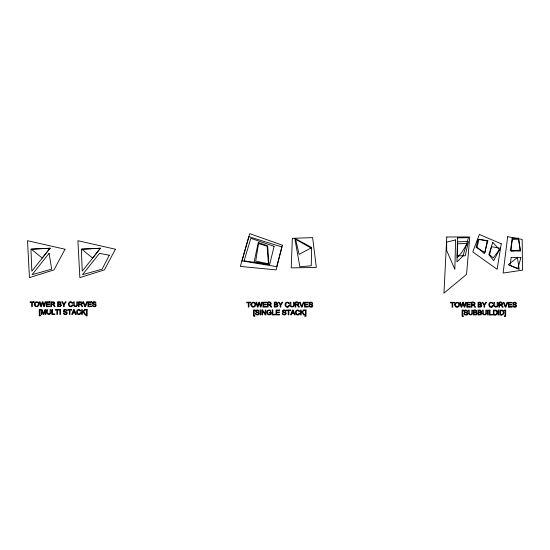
<?xml version="1.0" encoding="UTF-8"?>
<svg xmlns="http://www.w3.org/2000/svg" width="550" height="550" viewBox="0 0 550 550"><rect width="100%" height="100%" fill="white"/><g stroke="black" fill="none" stroke-linecap="round" stroke-linejoin="round"><path stroke-width="0.82" d="M34.444 303.71L34.416 303.992A3.96 3.96 0 0 0 34.402 304.288M251.068 304.129L251.034 304.411A3.96 3.96 0 0 0 251.027 304.707M454.85 304.246L454.816 304.528A3.96 3.96 0 0 0 454.809 304.824M259.222 302.864L260.384 307.079L261.002 307.079L262.343 302.204L261.69 302.204L260.686 306.398A13.172 13.172 0 0 0 260.301 304.673L259.607 302.204L258.83 302.204L257.682 306.398L256.733 302.204L256.073 302.204L257.366 307.079L258.026 307.079L259.201 302.789M462.976 302.954L461.808 307.196L461.147 307.196L459.855 302.321L460.515 302.321L461.464 306.515L462.612 302.321L463.389 302.321L464.09 304.789A13.172 13.172 0 0 1 464.475 306.515L465.472 302.321L466.125 302.321L464.784 307.196L464.166 307.196L462.997 302.961M505.773 305.91L505.526 306.659L504.006 302.321L503.305 302.321L505.196 307.196L505.856 307.196L507.767 302.321L507.107 302.321L505.787 305.862M49.864 313.548L50.036 313.087A3.63 3.63 0 0 0 50.091 312.4L50.098 309.588L50.744 309.588C53.24 315.893 44.385 316.044 46.908 309.588L47.554 309.588L47.685 313.376L48.73 313.961A1.567 1.567 0 0 0 49.782 313.72M76.532 305.745L76.704 305.284A3.63 3.63 0 0 0 76.759 304.597L76.766 301.785L77.406 301.785C79.901 308.165 71.053 308.186 73.576 301.785L74.222 301.785L74.353 305.573L75.398 306.157M293.15 306.164L293.322 305.704A3.63 3.63 0 0 0 293.377 305.016L293.384 302.204L294.03 302.204C296.512 308.488 287.684 308.681 290.194 302.204L290.84 302.204L290.971 305.993L292.016 306.577A1.567 1.567 0 0 0 293.067 306.336M471.549 314.084L471.721 313.624A3.63 3.63 0 0 0 471.776 312.936L471.783 310.124L472.429 310.124C474.98 316.518 466.056 316.532 468.593 310.124L469.239 310.124L469.37 313.913L470.415 314.497M485.547 314.084L485.726 313.624A3.63 3.63 0 0 0 485.774 312.936L485.781 310.124L486.427 310.124C488.971 316.525 480.04 316.518 482.591 310.124L483.237 310.124L483.374 313.913L484.413 314.497M496.932 306.281L497.104 305.821A3.63 3.63 0 0 0 497.159 305.133L497.166 302.321L497.812 302.321C500.328 308.66 491.473 308.77 493.976 302.321L494.622 302.321L494.752 306.109L495.797 306.694M64.061 309.815L64.329 309.671A2.344 2.344 0 0 1 65.106 309.512A3.066 3.066 0 0 1 65.491 309.519L65.739 309.547A2.131 2.131 0 0 1 66.186 309.678L66.378 309.781A1.334 1.334 0 0 1 66.763 310.111A1.478 1.478 0 0 1 67.059 310.963L66.44 311.011L66.289 310.516A0.839 0.839 0 0 0 65.945 310.207L65.388 310.076A2.661 2.661 0 0 0 64.983 310.09L64.556 310.193A0.763 0.763 0 0 0 64.336 310.344L64.377 311.279L66.887 312.249A1.182 1.182 0 0 1 67.189 312.895A1.354 1.354 0 0 1 66.557 314.222M92.998 302.012L93.273 301.868A2.344 2.344 0 0 1 94.043 301.709A3.066 3.066 0 0 1 94.428 301.709L94.676 301.744A2.131 2.131 0 0 1 95.123 301.874L95.315 301.971A1.334 1.334 0 0 1 95.7 302.308A1.478 1.478 0 0 1 95.996 303.16L95.377 303.201L95.226 302.713A0.839 0.839 0 0 0 94.882 302.404L94.325 302.273A2.661 2.661 0 0 0 93.919 302.287L93.493 302.39A0.763 0.763 0 0 0 93.273 302.541L93.314 303.476L95.824 304.446A1.182 1.182 0 0 1 96.126 305.092A1.354 1.354 0 0 1 95.494 306.419L95.384 306.501A2.207 2.207 0 0 1 94.339 306.735L93.122 306.494A1.595 1.595 0 0 1 92.269 305.216L92.874 305.037L93.032 305.58A0.887 0.887 0 0 0 93.218 305.8L93.411 305.938A1.822 1.822 0 0 0 95.026 306.013L95.521 305.394L95.157 304.741A1.801 1.801 0 0 0 94.82 304.604L94.738 304.576A13.777 13.777 0 0 0 94.243 304.452L93.301 304.178A1.684 1.684 0 0 1 92.978 304.006L92.833 303.903M256.08 310.234L256.355 310.09A2.344 2.344 0 0 1 257.125 309.932A3.066 3.066 0 0 1 257.51 309.932L257.757 309.966A2.131 2.131 0 0 1 258.204 310.097L258.397 310.193A1.334 1.334 0 0 1 258.782 310.53A1.478 1.478 0 0 1 259.077 311.382L258.466 311.424L258.308 310.936A0.839 0.839 0 0 0 257.964 310.626L257.414 310.496A2.661 2.661 0 0 0 257.001 310.502L256.575 310.613A0.763 0.763 0 0 0 256.362 310.764L256.403 311.699L258.906 312.668A1.182 1.182 0 0 1 259.215 313.314A1.354 1.354 0 0 1 258.576 314.641M66.536 314.249L66.447 314.304A2.207 2.207 0 0 1 65.402 314.538L64.185 314.304A1.595 1.595 0 0 1 63.333 313.019L63.931 312.84L64.096 313.383A0.887 0.887 0 0 0 64.281 313.603L64.467 313.748A1.822 1.822 0 0 0 66.089 313.816L66.584 313.197L66.151 312.51A1.801 1.801 0 0 0 65.883 312.407L65.801 312.379A13.777 13.777 0 0 0 65.306 312.256L64.364 311.981A1.684 1.684 0 0 1 64.041 311.809L63.896 311.706M258.562 314.669L258.466 314.724A2.207 2.207 0 0 1 257.428 314.957L256.211 314.717A1.595 1.595 0 0 1 255.358 313.438L255.956 313.259L256.121 313.803A0.887 0.887 0 0 0 256.3 314.022L256.493 314.16A1.822 1.822 0 0 0 258.108 314.236M285.429 314.669L285.333 314.724A2.207 2.207 0 0 1 284.288 314.957L283.071 314.717A1.595 1.595 0 0 1 282.226 313.438L282.824 313.259L282.982 313.803A0.887 0.887 0 0 0 283.168 314.022L283.36 314.16A1.822 1.822 0 0 0 284.976 314.236L285.471 313.617L285.044 312.929A1.801 1.801 0 0 0 284.769 312.826L284.687 312.799A13.777 13.777 0 0 0 284.192 312.668L283.25 312.4A1.684 1.684 0 0 1 282.927 312.228L282.789 312.125M312.001 306.921L312.097 306.866A1.409 1.409 0 0 0 312.538 306.433A1.354 1.354 0 0 0 312.764 305.704M466.943 314.841L467.033 314.786A1.409 1.409 0 0 0 467.479 314.353A1.354 1.354 0 0 0 467.706 313.624M258.115 314.249L258.603 313.617L258.177 312.929A1.801 1.801 0 0 0 257.909 312.826L257.819 312.799A13.777 13.777 0 0 0 257.324 312.668L256.382 312.4A1.684 1.684 0 0 1 256.059 312.228L255.922 312.125A1.189 1.189 0 0 1 256.059 310.289M309.891 302.287L309.616 302.431A1.21 1.21 0 0 0 309.279 302.775A1.189 1.189 0 0 0 309.437 304.336L309.595 304.425A1.684 1.684 0 0 0 309.918 304.597L310.86 304.865A13.777 13.777 0 0 1 311.355 304.996L311.438 305.023A1.801 1.801 0 0 1 311.712 305.126L312.139 305.807L311.651 306.446A1.822 1.822 0 0 1 310.035 306.343L309.836 306.219A0.887 0.887 0 0 1 309.657 305.999L309.492 305.456L308.887 305.635A1.595 1.595 0 0 0 309.739 306.928L310.956 307.161A2.207 2.207 0 0 0 312.001 306.928M270.607 311.527C272.195 309.409 265.904 309.327 266.757 312.469C266.276 315.631 272.504 315.92 271.26 312.393L269.197 312.4L269.197 312.971L270.627 312.971C270.813 315.81 266.007 313.844 267.603 311.444A1.657 1.657 0 0 1 270.676 311.506M72.05 303.27C73.789 301.95 68.956 300.733 68.654 303.077C68.001 304.618 68.908 306.989 70.847 306.742M80.19 311.073C81.95 309.732 76.966 308.509 76.766 310.956C76.161 312.489 77.076 314.786 78.987 314.545M288.674 303.689C290.407 302.321 285.471 301.153 285.244 303.572C284.639 305.106 285.56 307.402 287.464 307.161M299.076 311.493C300.822 310.138 295.859 308.935 295.653 311.376C295.048 312.909 295.962 315.205 297.873 314.964M492.456 303.806C494.168 302.459 489.362 301.276 489.053 303.614C488.4 305.154 489.308 307.526 491.246 307.278M270.016 304.858C273.288 304.164 269.713 300.341 267.493 302.204L267.493 307.079L268.139 307.079L268.139 304.913L268.95 304.913A1.801 1.801 0 0 1 269.266 304.934M297.632 304.858C300.884 304.088 297.385 300.444 295.109 302.204L295.109 307.079L295.756 307.079L295.756 304.913L296.567 304.913A1.801 1.801 0 0 1 296.883 304.934A1.746 1.746 0 0 1 297.584 305.573L298.595 307.079L299.406 307.079L298.561 305.752A3.396 3.396 0 0 0 298.024 305.099A1.739 1.739 0 0 0 297.632 304.865M457.545 243.815L467.308 243.478L461.856 252.285L457.201 257.799L457.545 241.828L468.414 241.498L465.231 255.791L457.201 255.812M500.349 305.03L499.538 305.03L499.538 307.196L498.891 307.196L498.891 302.321C501.043 300.527 504.763 304.184 501.414 304.975A1.739 1.739 0 0 1 501.813 305.216A3.396 3.396 0 0 1 502.336 305.869L503.188 307.196L502.377 307.196L501.394 305.676A1.746 1.746 0 0 0 500.699 304.996M495.007 310.702L493.982 310.702L493.982 314.421L495.021 314.421M501.504 310.702L500.479 310.702L500.479 314.421L501.518 314.421M495.096 314.999L493.336 314.999L493.336 310.124L495.014 310.124A3.053 3.053 0 0 1 496.609 310.406M501.593 314.999L499.833 314.999L499.833 310.124L501.511 310.124A3.053 3.053 0 0 1 503.106 310.406M472.732 305.03L471.921 305.03L471.921 307.196L471.274 307.196L471.274 302.321C473.413 300.554 477.159 304.15 473.797 304.975A1.739 1.739 0 0 1 474.189 305.216A3.396 3.396 0 0 1 474.719 305.869L475.571 307.196L474.76 307.196L473.804 305.711A1.746 1.746 0 0 0 473.082 304.996M289.389 305.532L288.743 305.367L287.76 306.549L286.536 306.405L285.814 305.319L285.918 303.607A1.506 1.506 0 0 1 288.716 303.676M80.912 312.916L80.266 312.751L79.338 313.913L78.059 313.789L77.351 312.764L77.44 310.991A1.506 1.506 0 0 1 80.238 311.059M464.393 312.242L464.537 312.345A1.684 1.684 0 0 0 464.86 312.517L465.802 312.785A13.777 13.777 0 0 1 466.297 312.916L466.379 312.943A1.801 1.801 0 0 1 466.647 313.046L467.081 313.734L466.592 314.366A1.822 1.822 0 0 1 464.977 314.263L464.777 314.139A0.887 0.887 0 0 1 464.592 313.919L464.434 313.376L463.829 313.555A1.595 1.595 0 0 0 464.681 314.847L465.898 315.081A2.207 2.207 0 0 0 466.943 314.847M312.441 304.865L309.932 303.896L309.897 302.961A0.763 0.763 0 0 1 310.111 302.809L310.537 302.699A2.661 2.661 0 0 1 310.949 302.692L311.499 302.823A0.839 0.839 0 0 1 311.843 303.132L311.994 303.621L312.613 303.579A1.478 1.478 0 0 0 312.324 302.727A1.334 1.334 0 0 0 311.933 302.397L311.74 302.294A2.131 2.131 0 0 0 311.293 302.163L311.046 302.129A3.066 3.066 0 0 0 310.661 302.122A2.344 2.344 0 0 0 309.891 302.28M269.995 305.559L270.978 307.079L271.789 307.079L270.944 305.752A3.396 3.396 0 0 0 270.407 305.099A1.739 1.739 0 0 0 270.016 304.865M292.847 310.674L293.659 312.881L292.002 312.881L292.504 311.541A6.263 6.263 0 0 0 292.799 310.516M73.961 310.255L74.766 312.462L73.116 312.462L73.617 311.121A6.263 6.263 0 0 0 73.913 310.104M40.858 304.982L41.064 305.979L42.212 301.785L42.989 301.785L43.691 304.253A13.172 13.172 0 0 1 44.069 305.979L45.073 301.785L45.726 301.785L44.385 306.659L43.766 306.659L42.577 302.418L41.408 306.659L40.748 306.659L39.456 301.785L40.116 301.785L40.886 305.106M250.903 304.088A2.461 2.461 0 0 1 254.829 302.727A2.461 2.461 0 0 1 254.389 306.859A2.461 2.461 0 0 1 250.834 304.707M269.301 304.879A1.746 1.746 0 0 1 269.968 305.573M289.417 305.539A2.145 2.145 0 0 1 287.471 307.244M312.448 304.858A1.182 1.182 0 0 1 312.751 305.511M286.096 313.507A1.354 1.354 0 0 1 285.443 314.641M286.082 313.314A1.182 1.182 0 0 0 285.78 312.661L283.264 311.699L283.222 310.764A0.763 0.763 0 0 1 283.442 310.613L283.869 310.502A2.661 2.661 0 0 1 284.274 310.496L284.831 310.626A0.839 0.839 0 0 1 285.175 310.936L285.326 311.424L285.945 311.382A1.478 1.478 0 0 0 285.649 310.53A1.334 1.334 0 0 0 285.264 310.2L285.072 310.097A2.131 2.131 0 0 0 284.625 309.966L284.377 309.932A3.066 3.066 0 0 0 283.993 309.925A2.344 2.344 0 0 0 283.216 310.083L282.947 310.234A1.21 1.21 0 0 0 282.611 310.578A1.189 1.189 0 0 0 282.769 312.139M299.124 311.479A1.506 1.506 0 0 0 296.285 311.396L296.237 313.184L296.945 314.208L298.169 314.353L299.152 313.17L299.798 313.335A2.145 2.145 0 0 1 297.88 315.047M516.546 305.821A1.354 1.354 0 0 1 515.893 306.955L515.783 307.038A2.207 2.207 0 0 1 514.745 307.271L513.521 307.031A1.595 1.595 0 0 1 512.676 305.752L513.274 305.573L513.439 306.116A0.887 0.887 0 0 0 513.618 306.336L513.81 306.474A1.822 1.822 0 0 0 515.426 306.549L515.921 305.931L515.494 305.243A1.801 1.801 0 0 0 515.219 305.14L515.137 305.113A13.777 13.777 0 0 0 514.642 304.982L513.7 304.714A1.684 1.684 0 0 1 513.377 304.542L513.239 304.439A1.189 1.189 0 0 1 513.067 302.899A1.21 1.21 0 0 1 513.398 302.548L513.673 302.404A2.344 2.344 0 0 1 514.442 302.246A3.066 3.066 0 0 1 514.827 302.246L515.075 302.28A2.131 2.131 0 0 1 515.522 302.411L515.714 302.507A1.334 1.334 0 0 1 516.099 302.844A1.478 1.478 0 0 1 516.395 303.696L515.776 303.738L515.625 303.249A0.839 0.839 0 0 0 515.281 302.94L514.731 302.809A2.661 2.661 0 0 0 514.319 302.816L513.893 302.926A0.763 0.763 0 0 0 513.679 303.077L513.721 304.012L516.223 304.982A1.182 1.182 0 0 1 516.533 305.628M500.349 305.037A1.801 1.801 0 0 1 500.665 305.051M496.849 306.453A1.567 1.567 0 0 1 495.804 306.653M492.498 303.793A1.506 1.506 0 0 0 489.658 303.71L489.617 305.498L490.318 306.522L491.542 306.666L492.525 305.484L493.171 305.649A2.145 2.145 0 0 1 491.253 307.361M472.732 305.037A1.801 1.801 0 0 1 473.048 305.051M454.685 304.212A2.461 2.461 0 0 1 458.611 302.844A2.461 2.461 0 0 1 458.171 306.976A2.461 2.461 0 0 1 454.616 304.824M80.939 312.923A2.145 2.145 0 0 1 78.994 314.627M63.883 311.719A1.189 1.189 0 0 1 64.041 309.87M92.819 303.916A1.189 1.189 0 0 1 92.978 302.067M76.443 305.917A1.567 1.567 0 0 1 75.405 306.116M72.098 303.256A1.506 1.506 0 0 0 69.259 303.174L69.211 304.961L69.919 305.986L71.142 306.13L72.126 304.947L72.772 305.113A2.145 2.145 0 0 1 70.854 306.824M34.286 303.676A2.461 2.461 0 0 1 38.204 302.308A2.461 2.461 0 0 1 37.771 306.439A2.461 2.461 0 0 1 34.217 304.288M503.023 310.558A2.606 2.606 0 0 1 501.607 315.164M501.531 314.531A2.049 2.049 0 0 0 502.404 310.784A2.777 2.777 0 0 0 501.504 310.722M496.526 310.558A2.606 2.606 0 0 1 495.11 315.164M495.908 310.784A2.049 2.049 0 0 1 495.034 314.531M495.007 310.722A2.777 2.777 0 0 1 495.894 310.791M467.686 313.431A1.182 1.182 0 0 0 467.39 312.785L464.874 311.816L464.832 310.881A0.763 0.763 0 0 1 465.053 310.729L465.479 310.626A2.661 2.661 0 0 1 465.884 310.613L466.441 310.743A0.839 0.839 0 0 1 466.785 311.053L466.936 311.541L467.555 311.499A1.478 1.478 0 0 0 467.259 310.647A1.334 1.334 0 0 0 466.874 310.317L466.682 310.214A2.131 2.131 0 0 0 466.235 310.083L465.987 310.049A3.066 3.066 0 0 0 465.603 310.042A2.344 2.344 0 0 0 464.826 310.2L464.558 310.351A1.21 1.21 0 0 0 464.214 310.695A1.189 1.189 0 0 0 464.379 312.256M471.46 314.256A1.567 1.567 0 0 1 470.422 314.456M485.464 314.256A1.567 1.567 0 0 1 484.419 314.456M60.658 305.243L60.17 305.999L58.293 306.082L58.293 304.411L60.163 304.501L60.658 305.243M277.276 305.663L276.746 306.433L274.911 306.501L274.911 304.824L276.781 304.92L277.276 305.663M476.486 313.582L475.949 314.353L474.121 314.421L474.121 312.751L475.991 312.84L476.486 313.582M481.03 313.582L480.514 314.346L478.658 314.421L478.658 312.751L480.528 312.84L481.03 313.582M481.058 305.779L480.576 306.536L478.692 306.618L478.692 304.941L480.562 305.037L481.058 305.779M35.069 304.157C36.747 310.716 41.298 300.238 35.564 302.727A1.306 1.306 0 0 0 35.303 303.077L35.069 304.157M61.325 305.243L60.521 306.508L57.647 306.659L57.647 301.785C61.944 300.795 60.335 303.627 61.325 305.243M251.694 304.576C253.323 311.121 257.971 300.685 252.182 303.139A1.306 1.306 0 0 0 251.921 303.497L251.694 304.576M277.949 305.663L277.104 306.934L274.264 307.079L274.264 302.204C278.451 301.097 277.001 304.067 277.949 305.663M455.476 304.693C457.146 311.252 461.697 300.774 455.964 303.263A1.306 1.306 0 0 0 455.709 303.614L455.476 304.693M477.152 313.582L476.341 314.847L473.474 314.999L473.474 310.124C477.689 309.004 476.169 312.029 477.152 313.582M481.697 313.582L480.886 314.847L478.012 314.999L478.012 310.124C482.329 309.127 480.693 312.015 481.697 313.582M481.731 305.779L480.92 307.044L478.046 307.196L478.046 302.321C482.494 301.311 480.686 304.081 481.731 305.779M60.459 303.105L59.991 303.765L58.293 303.834L58.293 302.363L60.032 302.438L60.459 303.105M277.076 303.524L276.609 304.184L274.911 304.253L274.911 302.782L276.657 302.857L277.076 303.524M476.279 311.444L475.846 312.097L474.121 312.173L474.121 310.702L475.86 310.778L476.279 311.444M480.858 303.641L480.391 304.301L478.692 304.37L478.692 302.899L480.439 302.974L480.858 303.641M480.824 311.444L480.391 312.097L478.658 312.173L478.658 310.702L480.404 310.778L480.824 311.444M54.106 303.112L53.563 303.854L51.521 303.937L51.521 302.321L53.584 302.397L54.106 303.112M81.723 303.112L81.153 303.868L79.138 303.937L79.138 302.321L81.201 302.397L81.723 303.112M270.724 303.531L270.188 304.274L268.139 304.356L268.139 302.741L270.201 302.809L270.724 303.531M298.341 303.531L297.804 304.274L295.756 304.356L295.756 302.741L297.818 302.809L298.341 303.531M474.506 303.648L473.969 304.391L471.921 304.473L471.921 302.857L473.983 302.933L474.506 303.648M502.123 303.648L501.552 304.404L499.538 304.473L499.538 302.857L501.6 302.933L502.123 303.648M54.773 303.112L54.395 304.033L53.398 304.439A1.739 1.739 0 0 1 53.79 304.679A3.396 3.396 0 0 1 54.319 305.332L55.172 306.659L54.361 306.659L53.398 305.174A1.746 1.746 0 0 0 52.683 304.459A1.801 1.801 0 0 0 52.326 304.501L51.521 304.494L51.521 306.659L50.875 306.659L50.875 301.785L53.982 301.902L54.773 303.112M82.39 303.112L82.012 304.033L81.015 304.439A1.739 1.739 0 0 1 81.407 304.679A3.396 3.396 0 0 1 81.936 305.332L82.789 306.659L81.977 306.659L80.987 305.14A1.746 1.746 0 0 0 80.3 304.459A1.801 1.801 0 0 0 79.942 304.501L79.138 304.494L79.138 306.659L78.492 306.659L78.492 301.785L81.599 301.902L82.39 303.112M311.657 247.466L311.252 265.76L299.867 266.812L294.8 238.329L311.657 247.466M455.572 239.924L454.85 269.321L446.676 250.532L446.669 242.137L455.572 239.924M457.545 237.868L456.947 261.876L462.894 256.142L468.518 237.662L457.545 237.868M292.332 238.329L291.225 267.871L316.326 267.479L312.62 237.607L292.332 238.329M446.765 236.988L443.96 293.143L466.544 274.381L469.762 236.974L446.765 236.988M512.132 238.274L511.184 251.226L520.183 250.023L518.409 238.15L512.132 238.274M507.671 236.679L503.112 273.041L522.5 270.174L522.184 239.442L507.671 236.679M511.143 257.647L510.049 265.382L519.2 269.397L517.426 257.524L511.143 257.647M501.256 243.822L497.111 269.294L472.773 251.934L479.353 234.431L501.256 243.822M258.548 243.609L255.702 261.085L268.441 263.766L267.087 246.139L258.548 243.609M487.073 240.824L485.052 252.608L476.169 247.287L478.081 239.284L487.073 240.824M512.408 239.367L510.214 250.683L520.458 251.123L518.691 239.243L512.408 239.367M258.273 242.454L254.134 261.986L268.895 264.502L267.685 245.884L258.273 242.454M478.947 239.284L477.036 247.287L484.364 253.66L487.939 240.824L478.947 239.284M491.514 246.709L489.596 254.705L493.261 257.895L500.5 248.249L491.514 246.709M274.106 246.352L269.631 264.612L244.111 260.858L250.834 238.329L274.106 246.352M282.397 245.204L276.114 269.892L240.322 266.413L249.748 233.647L282.397 245.204M281.875 246.957L276.705 266.654L241.979 260.893L248.841 236.672L281.875 246.957M85.14 306.075L83.6 301.785L82.906 301.785L84.789 306.659L85.456 306.659L87.361 301.785L86.708 301.785L85.14 306.075M301.757 306.494L300.224 302.204L299.523 302.204L301.414 307.079L302.074 307.079L303.978 302.204L303.325 302.204L301.73 306.494M520.912 257.709L517.825 268.496L508.228 264.756L517.426 257.524L520.912 257.709M43.574 313.727L44.99 309.588L45.856 309.588L45.856 314.462L45.237 314.462L45.237 310.386L43.821 314.462L43.237 314.462L41.828 310.31L41.828 314.462L41.209 314.462L41.209 309.588L42.178 309.588L43.553 313.727M492.759 242.357L488.833 254.629L493.707 260.666L499.428 249.7L492.759 242.357M72.93 312.984L72.394 314.462L71.713 314.462L73.583 309.588L74.278 309.588L76.271 314.462L75.536 314.462L74.965 312.984L72.93 312.984M291.816 313.404L291.28 314.882L290.599 314.882L292.469 310.007L293.164 310.007L295.157 314.882L294.422 314.882L293.858 313.404L291.816 313.404M109.278 255.228L102.087 269.184L82.521 274.677L99.474 253.357L109.278 255.228M65.017 249.232L54.01 269.885L29.453 277.619L27.5 240.694L65.017 249.232M115.417 249.232L104.417 269.885L79.86 277.619L77.901 240.694L115.417 249.232M63.979 304.033L65.429 301.785L66.179 301.785L64.233 304.597L64.233 306.659L63.587 306.659L63.587 304.597L61.71 301.785L62.494 301.785L63.924 304.026M280.596 304.452L279.111 302.204L278.327 302.204L280.204 305.016L280.204 307.079L280.851 307.079L280.851 305.016L282.796 302.204L282.047 302.204L280.596 304.452M484.378 304.569L482.893 302.321L482.109 302.321L483.986 305.133L483.986 307.196L484.632 307.196L484.632 305.133L486.578 302.321L485.829 302.321L484.378 304.569M49.947 248.222L42.24 258.053L31.226 249.143L49.947 248.222M100.348 248.222L92.641 258.053L81.627 249.143L100.348 248.222M50.036 248.291L31.852 271.157L30.944 249.219L50.036 248.291M49.067 253.357L32.12 274.677L51.679 269.184L49.067 253.357M100.437 248.291L82.252 271.157L81.345 249.219L100.437 248.291M84.741 309.588L82.321 312.008L82.321 309.588L81.675 309.588L81.675 314.462L82.321 314.462L82.321 312.771L83.119 311.994L84.858 314.462L85.704 314.462L83.573 311.561L85.614 309.588L84.741 309.588M303.627 310.007L301.207 312.421L301.207 310.007L300.561 310.007L300.561 314.882L301.207 314.882L301.207 313.191L302.005 312.414L303.744 314.882L304.597 314.882L302.459 311.981L304.507 310.007L303.627 310.007M311.011 248.05L299.083 254.32L295.611 239.236L311.011 248.05M33.942 301.785L30.078 301.785L30.078 302.363L31.68 302.363L31.68 306.659L32.326 306.659L32.326 302.363L33.942 302.363L33.942 301.785M49.864 301.785L46.338 301.785L46.338 306.659L49.974 306.659L49.974 306.082L46.984 306.082L46.984 304.425L49.679 304.425L49.679 303.854L46.984 303.854L46.984 302.363L49.864 302.363L49.864 301.785M91.479 301.785L87.952 301.785L87.952 306.659L91.589 306.659L91.589 306.082L88.598 306.082L88.598 304.425L91.293 304.425L91.293 303.854L88.598 303.854L88.598 302.363L91.479 302.363L91.479 301.785M250.559 302.204L246.696 302.204L246.696 302.782L248.304 302.782L248.304 307.079L248.944 307.079L248.944 302.782L250.559 302.782L250.559 302.204M266.482 302.204L262.955 302.204L262.955 307.079L266.592 307.079L266.592 306.501L263.601 306.501L263.601 304.844L266.296 304.844L266.296 304.274L263.601 304.274L263.601 302.782L266.482 302.782L266.482 302.204M308.096 302.204L304.576 302.204L304.576 307.079L308.213 307.079L308.213 306.501L305.216 306.501L305.216 304.844L307.918 304.844L307.918 304.274L305.216 304.274L305.216 302.782L308.096 302.782L308.096 302.204M454.341 302.321L450.478 302.321L450.478 302.899L452.086 302.899L452.086 307.196L452.726 307.196L452.726 302.899L454.341 302.899L454.341 302.321M470.264 302.321L466.737 302.321L466.737 307.196L470.374 307.196L470.374 306.618L467.383 306.618L467.383 304.961L470.078 304.961L470.078 304.391L467.383 304.391L467.383 302.899L470.264 302.899L470.264 302.321M511.878 302.321L508.358 302.321L508.358 307.196L511.995 307.196L511.995 306.618L508.998 306.618L508.998 304.961L511.699 304.961L511.699 304.391L508.998 304.391L508.998 302.899L511.878 302.899L511.878 302.321M40.59 309.588L39.27 309.588L39.27 315.817L40.59 315.817L40.59 315.322L39.868 315.322L39.868 310.083L40.59 310.083L40.59 309.588M52.436 309.588L51.789 309.588L51.789 314.462L54.835 314.462L54.835 313.885L52.436 313.885L52.436 309.588M59.097 309.588L55.234 309.588L55.234 310.166L56.843 310.166L56.843 314.462L57.489 314.462L57.489 310.166L59.097 310.166L59.097 309.588M60.514 309.588L59.874 309.588L59.874 314.462L60.514 314.462L60.514 309.588M71.583 309.588L67.719 309.588L67.719 310.166L69.328 310.166L69.328 314.462L69.974 314.462L69.974 310.166L71.583 310.166L71.583 309.588M87.168 309.588L85.848 309.588L85.848 310.083L86.57 310.083L86.57 315.322L85.848 315.322L85.848 315.817L87.168 315.817L87.168 309.588M254.932 310.007L253.612 310.007L253.612 316.236L254.932 316.236L254.932 315.741L254.21 315.741L254.21 310.502L254.932 310.502L254.932 310.007M260.865 310.007L260.219 310.007L260.219 314.882L260.865 314.882L260.865 310.007M262.653 310.007L261.993 310.007L261.993 314.882L262.611 314.882L262.611 311.053L265.169 314.882L265.836 314.882L265.836 310.007L265.217 310.007L265.217 313.837L262.653 310.007M272.834 310.007L272.188 310.007L272.188 314.882L275.234 314.882L275.234 314.304L272.834 314.304L272.834 310.007M279.538 310.007L276.011 310.007L276.011 314.882L279.647 314.882L279.647 314.304L276.657 314.304L276.657 312.647L279.352 312.647L279.352 312.077L276.657 312.077L276.657 310.585L279.538 310.585L279.538 310.007M290.469 310.007L286.605 310.007L286.605 310.585L288.214 310.585L288.214 314.882L288.86 314.882L288.86 310.585L290.469 310.585L290.469 310.007M306.054 310.007L304.734 310.007L304.734 310.502L305.456 310.502L305.456 315.741L304.734 315.741L304.734 316.236L306.054 316.236L306.054 310.007M463.409 310.124L462.089 310.124L462.089 316.353L463.409 316.353L463.409 315.858L462.688 315.858L462.688 310.619L463.409 310.619L463.409 310.124M488.256 310.124L487.609 310.124L487.609 314.999L488.256 314.999L488.256 310.124M490.009 310.124L489.362 310.124L489.362 314.999L492.408 314.999L492.408 314.421L490.009 314.421L490.009 310.124M498.692 310.124L498.053 310.124L498.053 314.999L498.692 314.999L498.692 310.124M505.677 310.124L504.357 310.124L504.357 310.619L505.072 310.619L505.072 315.858L504.357 315.858L504.357 316.353L505.677 316.353L505.677 310.124"/></g></svg>
